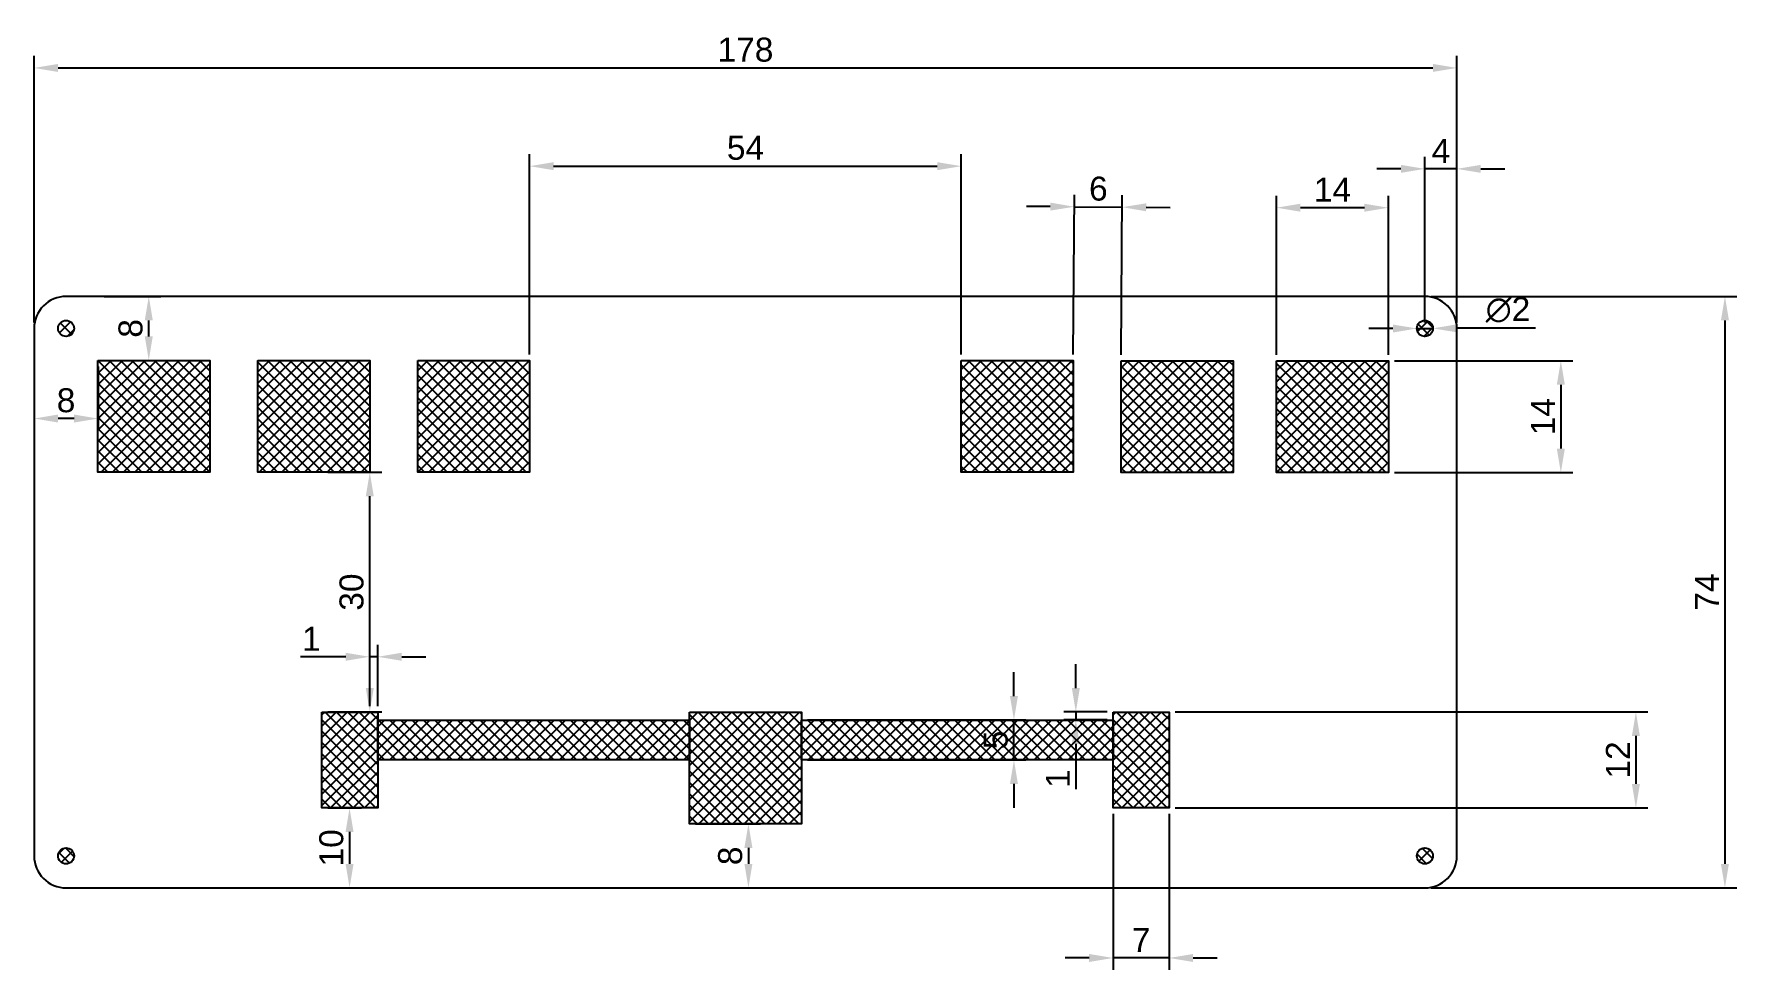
# Model space of a CAD drawing. Header units: millimetres. Extents: x 93 to 306, y 68 to 185.
import ezdxf

# ---------------------------------------------------------------- set-up
doc = ezdxf.new("R2010")
doc.units = ezdxf.units.MM
doc.styles.get("Standard").update_dxf_attribs({"font": 'Arial Unicode MS.ttf'})
doc.dimstyles.new('Decimal-3', dxfattribs={"dimscale": 1.2, "dimtxt": 2.5, "dimasz": 2.5, "dimexe": 1.25, "dimexo": 0.625, "dimtad": 1, "dimtxsty": 'Standard', "dimcen": 2.5, "dimadec": 0, "dimazin": 0, "dimtfac": 1, "dimtmove": 0, "dimatfit": 3, "dimfxl": 1, "dimarcsym": 0})
pattern_1 = [(45, (-51.5898, -73.273), (-0.7071068, 0.7071068), []), (135, (-51.5898, -73.273), (-0.7071068, -0.7071068), [])]

# ---------------------------------------------------------------- blocks, each defined once
blk = doc.blocks.new('*D3')
at = {"color": 0, "lineweight": -2, "transparency": 16777216}
for p, q in [((263.04, 148.63), (260.04, 148.63)), ((266.04, 148.64), (268.04, 148.65)), ((280.86, 148.69), (271.04, 148.66))]:
    blk.add_line(p, q, dxfattribs=at)
at = {"color": 0, "lineweight": 20, "transparency": 16777216}
for points in [[(263.04, 149.13), (263.04, 148.13), (266.04, 148.64)], [(271.04, 149.16), (271.04, 148.16), (268.04, 148.65)]]:
    blk.add_solid(points, dxfattribs=at)
at = {"layer": 'Defpoints', "color": 0, "lineweight": 20, "transparency": 16777216}
for p in [(266.04, 148.64), (268.04, 148.65)]:
    blk.add_point(p, dxfattribs=at)
at = {"color": 0, "transparency": 16777216, "insert": (277.44, 150.97), "char_height": 3, "attachment_point": 5, "rotation": 0.1799}
blk.add_mtext('∅2', dxfattribs=at)
blk = doc.blocks.new('*D4')
at = {"color": 0, "lineweight": -2, "transparency": 16777216}
for p, q in [((267.79, 152.65), (306.08, 152.65)), ((304.58, 149.65), (304.58, 81.65)), ((267.79, 78.65), (306.08, 78.65))]:
    blk.add_line(p, q, dxfattribs=at)
at = {"color": 0, "lineweight": 20, "transparency": 16777216}
for points in [[(304.08, 149.65), (305.08, 149.65), (304.58, 152.65)], [(304.08, 81.65), (305.08, 81.65), (304.58, 78.65)]]:
    blk.add_solid(points, dxfattribs=at)
at = {"layer": 'Defpoints', "color": 0, "lineweight": 20, "transparency": 16777216}
for p in [(267.04, 152.65), (267.04, 78.65), (304.58, 78.65)]:
    blk.add_point(p, dxfattribs=at)
at = {"color": 0, "transparency": 16777216, "insert": (302.33, 115.65), "char_height": 3, "attachment_point": 5, "rotation": 90}
blk.add_mtext('74', dxfattribs=at)
blk = doc.blocks.new('*D5')
at = {"color": 0, "lineweight": -2, "transparency": 16777216}
for p, q in [((93.04, 149.4), (93.04, 182.74)), ((96.04, 181.24), (268.04, 181.24)), ((271.04, 149.91), (271.04, 182.74))]:
    blk.add_line(p, q, dxfattribs=at)
at = {"color": 0, "lineweight": 20, "transparency": 16777216}
for points in [[(96.04, 181.74), (96.04, 180.74), (93.04, 181.24)], [(268.04, 181.74), (268.04, 180.74), (271.04, 181.24)]]:
    blk.add_solid(points, dxfattribs=at)
at = {"layer": 'Defpoints', "color": 0, "lineweight": 20, "transparency": 16777216}
for p in [(271.04, 181.24), (271.04, 149.16), (93.04, 148.65)]:
    blk.add_point(p, dxfattribs=at)
at = {"color": 0, "transparency": 16777216, "insert": (182.04, 183.51), "char_height": 3, "attachment_point": 5}
blk.add_mtext('178', dxfattribs=at)
blk = doc.blocks.new('*D6')
at = {"color": 0, "lineweight": -2, "transparency": 16777216}
for p, q in [((264.04, 168.61), (261.04, 168.61)), ((267.04, 149.4), (267.04, 170.11)), ((271.04, 168.61), (267.04, 168.61)), ((271.04, 149.4), (271.04, 170.11)), ((274.04, 168.61), (277.04, 168.61))]:
    blk.add_line(p, q, dxfattribs=at)
at = {"color": 0, "lineweight": 20, "transparency": 16777216}
for points in [[(264.04, 169.11), (264.04, 168.11), (267.04, 168.61)], [(274.04, 169.11), (274.04, 168.11), (271.04, 168.61)]]:
    blk.add_solid(points, dxfattribs=at)
at = {"layer": 'Defpoints', "color": 0, "lineweight": 20, "transparency": 16777216}
for p in [(267.04, 168.61), (267.04, 148.65), (271.04, 148.65)]:
    blk.add_point(p, dxfattribs=at)
at = {"color": 0, "transparency": 16777216, "insert": (269.04, 170.86), "char_height": 3, "attachment_point": 5}
blk.add_mtext('4', dxfattribs=at)
blk = doc.blocks.new('*D7')
at = {"color": 0, "lineweight": -2, "transparency": 16777216}
for p, q in [((263.23, 144.6), (285.55, 144.6)), ((284.05, 141.6), (284.05, 133.6)), ((263.23, 130.6), (285.55, 130.6))]:
    blk.add_line(p, q, dxfattribs=at)
at = {"color": 0, "lineweight": 20, "transparency": 16777216}
for points in [[(283.55, 141.6), (284.55, 141.6), (284.05, 144.6)], [(283.55, 133.6), (284.55, 133.6), (284.05, 130.6)]]:
    blk.add_solid(points, dxfattribs=at)
at = {"layer": 'Defpoints', "color": 0, "lineweight": 20, "transparency": 16777216}
for p in [(262.48, 144.6), (262.48, 130.6), (284.05, 130.6)]:
    blk.add_point(p, dxfattribs=at)
at = {"color": 0, "transparency": 16777216, "insert": (281.8, 137.6), "char_height": 3, "attachment_point": 5, "rotation": 90}
blk.add_mtext('14', dxfattribs=at)
blk = doc.blocks.new('*D8')
at = {"color": 0, "lineweight": -2, "transparency": 16777216}
for p, q in [((248.48, 145.35), (248.48, 165.25)), ((262.48, 145.35), (262.48, 165.25)), ((259.48, 163.75), (251.48, 163.75))]:
    blk.add_line(p, q, dxfattribs=at)
at = {"color": 0, "lineweight": 20, "transparency": 16777216}
for points in [[(251.48, 164.25), (251.48, 163.25), (248.48, 163.75)], [(259.48, 164.25), (259.48, 163.25), (262.48, 163.75)]]:
    blk.add_solid(points, dxfattribs=at)
at = {"layer": 'Defpoints', "color": 0, "lineweight": 20, "transparency": 16777216}
for p in [(248.48, 163.75), (248.48, 144.6), (262.48, 144.6)]:
    blk.add_point(p, dxfattribs=at)
at = {"color": 0, "transparency": 16777216, "insert": (255.48, 166), "char_height": 3, "attachment_point": 5}
blk.add_mtext('14', dxfattribs=at)
blk = doc.blocks.new('*D9')
at = {"color": 0, "lineweight": -2, "transparency": 16777216}
for p, q in [((235.79, 100.65), (294.94, 100.65)), ((293.44, 97.65), (293.44, 91.65)), ((235.79, 88.65), (294.94, 88.65))]:
    blk.add_line(p, q, dxfattribs=at)
at = {"color": 0, "lineweight": 20, "transparency": 16777216}
for points in [[(292.94, 97.65), (293.94, 97.65), (293.44, 100.65)], [(292.94, 91.65), (293.94, 91.65), (293.44, 88.65)]]:
    blk.add_solid(points, dxfattribs=at)
at = {"layer": 'Defpoints', "color": 0, "lineweight": 20, "transparency": 16777216}
for p in [(235.04, 100.65), (235.04, 88.65), (293.44, 88.65)]:
    blk.add_point(p, dxfattribs=at)
at = {"color": 0, "transparency": 16777216, "insert": (291.19, 94.65), "char_height": 3, "attachment_point": 5, "rotation": 90}
blk.add_mtext('12', dxfattribs=at)
blk = doc.blocks.new('*D11')
at = {"color": 0, "lineweight": -2, "transparency": 16777216}
for p, q in [((223.37, 103.65), (223.37, 106.65)), ((227.29, 100.65), (221.87, 100.65)), ((223.37, 100.65), (223.37, 99.65)), ((227.29, 99.65), (221.87, 99.65)), ((223.37, 96.65), (223.37, 91))]:
    blk.add_line(p, q, dxfattribs=at)
at = {"color": 0, "lineweight": 20, "transparency": 16777216}
for points in [[(222.87, 103.65), (223.87, 103.65), (223.37, 100.65)], [(222.87, 96.65), (223.87, 96.65), (223.37, 99.65)]]:
    blk.add_solid(points, dxfattribs=at)
at = {"layer": 'Defpoints', "color": 0, "lineweight": 20, "transparency": 16777216}
for p in [(228.04, 100.65), (223.37, 99.65), (228.04, 99.65)]:
    blk.add_point(p, dxfattribs=at)
at = {"color": 0, "transparency": 16777216, "insert": (221.12, 92.32), "char_height": 3, "attachment_point": 5, "rotation": 90}
blk.add_mtext('1', dxfattribs=at)
blk = doc.blocks.new('*D12')
at = {"color": 0, "lineweight": -2, "transparency": 16777216}
for p, q in [((228.04, 87.9), (228.04, 68.37)), ((235.04, 87.9), (235.04, 68.37)), ((225.04, 69.87), (222.04, 69.87)), ((235.04, 69.87), (228.04, 69.87)), ((238.04, 69.87), (241.04, 69.87))]:
    blk.add_line(p, q, dxfattribs=at)
at = {"color": 0, "lineweight": 20, "transparency": 16777216}
for points in [[(225.04, 70.37), (225.04, 69.37), (228.04, 69.87)], [(238.04, 70.37), (238.04, 69.37), (235.04, 69.87)]]:
    blk.add_solid(points, dxfattribs=at)
at = {"layer": 'Defpoints', "color": 0, "lineweight": 20, "transparency": 16777216}
for p in [(228.04, 88.65), (235.04, 88.65), (228.04, 69.87)]:
    blk.add_point(p, dxfattribs=at)
at = {"color": 0, "transparency": 16777216, "insert": (231.54, 72.12), "char_height": 3, "attachment_point": 5}
blk.add_mtext('7', dxfattribs=at)
blk = doc.blocks.new('*D13')
at = {"color": 0, "lineweight": -2, "transparency": 16777216}
for p, q in [((155.04, 145.4), (155.04, 170.45)), ((209.04, 145.4), (209.04, 170.45)), ((158.04, 168.95), (206.04, 168.95))]:
    blk.add_line(p, q, dxfattribs=at)
at = {"color": 0, "lineweight": 20, "transparency": 16777216}
for points in [[(158.04, 169.45), (158.04, 168.45), (155.04, 168.95)], [(206.04, 169.45), (206.04, 168.45), (209.04, 168.95)]]:
    blk.add_solid(points, dxfattribs=at)
at = {"layer": 'Defpoints', "color": 0, "lineweight": 20, "transparency": 16777216}
for p in [(209.04, 168.95), (155.04, 144.65), (209.04, 144.65)]:
    blk.add_point(p, dxfattribs=at)
at = {"color": 0, "transparency": 16777216, "insert": (182.04, 171.23), "char_height": 3, "attachment_point": 5}
blk.add_mtext('54', dxfattribs=at)
blk = doc.blocks.new('*D14')
at = {"color": 0, "lineweight": -2, "transparency": 16777216}
for p, q in [((129.79, 88.65), (134.01, 88.65)), ((132.51, 85.65), (132.51, 81.65)), ((129.79, 78.65), (134.01, 78.65))]:
    blk.add_line(p, q, dxfattribs=at)
at = {"color": 0, "lineweight": 20, "transparency": 16777216}
for points in [[(132.01, 85.65), (133.01, 85.65), (132.51, 88.65)], [(132.01, 81.65), (133.01, 81.65), (132.51, 78.65)]]:
    blk.add_solid(points, dxfattribs=at)
at = {"layer": 'Defpoints', "color": 0, "lineweight": 20, "transparency": 16777216}
for p in [(129.04, 88.65), (129.04, 78.65), (132.51, 78.65)]:
    blk.add_point(p, dxfattribs=at)
at = {"color": 0, "transparency": 16777216, "insert": (130.24, 83.65), "char_height": 3, "attachment_point": 5, "rotation": 90}
blk.add_mtext('10', dxfattribs=at)
blk = doc.blocks.new('*D15')
at = {"color": 0, "lineweight": -2, "transparency": 16777216}
for p, q in [((175.79, 86.65), (183.91, 86.65)), ((182.41, 83.65), (182.41, 81.65)), ((175.79, 78.65), (183.91, 78.65))]:
    blk.add_line(p, q, dxfattribs=at)
at = {"color": 0, "lineweight": 20, "transparency": 16777216}
for points in [[(181.91, 83.65), (182.91, 83.65), (182.41, 86.65)], [(181.91, 81.65), (182.91, 81.65), (182.41, 78.65)]]:
    blk.add_solid(points, dxfattribs=at)
at = {"layer": 'Defpoints', "color": 0, "lineweight": 20, "transparency": 16777216}
for p in [(175.04, 86.65), (175.04, 78.65), (182.41, 78.65)]:
    blk.add_point(p, dxfattribs=at)
at = {"color": 0, "transparency": 16777216, "insert": (180.14, 82.65), "char_height": 3, "attachment_point": 5, "rotation": 90}
blk.add_mtext('8', dxfattribs=at)
blk = doc.blocks.new('*D16')
at = {"color": 0, "lineweight": -2, "transparency": 16777216}
for p, q in [((101.79, 152.65), (108.89, 152.65)), ((107.39, 147.65), (107.39, 149.65)), ((101.79, 144.65), (108.89, 144.65))]:
    blk.add_line(p, q, dxfattribs=at)
at = {"color": 0, "lineweight": 20, "transparency": 16777216}
for points in [[(106.89, 149.65), (107.89, 149.65), (107.39, 152.65)], [(106.89, 147.65), (107.89, 147.65), (107.39, 144.65)]]:
    blk.add_solid(points, dxfattribs=at)
at = {"layer": 'Defpoints', "color": 0, "lineweight": 20, "transparency": 16777216}
for p in [(101.04, 152.65), (107.39, 152.65), (101.04, 144.65)]:
    blk.add_point(p, dxfattribs=at)
at = {"color": 0, "transparency": 16777216, "insert": (105.12, 148.65), "char_height": 3, "attachment_point": 5, "rotation": 90}
blk.add_mtext('8', dxfattribs=at)
blk = doc.blocks.new('*D17')
at = {"color": 0, "lineweight": -2, "transparency": 16777216}
for p, q in [((93.04, 143.9), (93.04, 135.87)), ((101.04, 143.9), (101.04, 135.87)), ((98.04, 137.37), (96.04, 137.37))]:
    blk.add_line(p, q, dxfattribs=at)
at = {"color": 0, "lineweight": 20, "transparency": 16777216}
for points in [[(96.04, 137.87), (96.04, 136.87), (93.04, 137.37)], [(98.04, 137.87), (98.04, 136.87), (101.04, 137.37)]]:
    blk.add_solid(points, dxfattribs=at)
at = {"layer": 'Defpoints', "color": 0, "lineweight": 20, "transparency": 16777216}
for p in [(93.04, 144.65), (101.04, 144.65), (93.04, 137.37)]:
    blk.add_point(p, dxfattribs=at)
at = {"color": 0, "transparency": 16777216, "insert": (97.04, 139.64), "char_height": 3, "attachment_point": 5}
blk.add_mtext('8', dxfattribs=at)
blk = doc.blocks.new('*D18')
at = {"color": 0, "lineweight": -2, "transparency": 16777216}
for p, q in [((223.04, 145.4), (223.19, 165.37)), ((229.04, 145.35), (229.19, 165.32)), ((220.18, 163.89), (217.18, 163.91)), ((223.18, 163.87), (229.18, 163.82)), ((232.18, 163.8), (235.18, 163.78))]:
    blk.add_line(p, q, dxfattribs=at)
at = {"color": 0, "lineweight": 20, "transparency": 16777216}
for points in [[(220.18, 164.39), (220.17, 163.39), (223.18, 163.87)], [(232.18, 164.3), (232.17, 163.3), (229.18, 163.82)]]:
    blk.add_solid(points, dxfattribs=at)
at = {"layer": 'Defpoints', "color": 0, "lineweight": 20, "transparency": 16777216}
for p in [(229.18, 163.82), (223.04, 144.65), (229.04, 144.6)]:
    blk.add_point(p, dxfattribs=at)
at = {"color": 0, "transparency": 16777216, "insert": (226.19, 166.12), "char_height": 3, "attachment_point": 5, "rotation": 359.592}
blk.add_mtext('6', dxfattribs=at)
blk = doc.blocks.new('*D19')
at = {"color": 0, "lineweight": -2, "transparency": 16777216}
for p, q in [((129.79, 130.65), (136.54, 130.65)), ((135.04, 103.65), (135.04, 127.65)), ((129.79, 100.65), (136.54, 100.65))]:
    blk.add_line(p, q, dxfattribs=at)
at = {"color": 0, "lineweight": 20, "transparency": 16777216}
for points in [[(134.54, 127.65), (135.54, 127.65), (135.04, 130.65)], [(134.54, 103.65), (135.54, 103.65), (135.04, 100.65)]]:
    blk.add_solid(points, dxfattribs=at)
at = {"layer": 'Defpoints', "color": 0, "lineweight": 20, "transparency": 16777216}
for p in [(129.04, 130.65), (135.04, 130.65), (129.04, 100.65)]:
    blk.add_point(p, dxfattribs=at)
at = {"color": 0, "transparency": 16777216, "insert": (132.77, 115.65), "char_height": 3, "attachment_point": 5, "rotation": 90}
blk.add_mtext('30', dxfattribs=at)
blk = doc.blocks.new('*D20')
at = {"color": 0, "lineweight": -2, "transparency": 16777216}
for p, q in [((135.04, 101.4), (135.04, 109.06)), ((136.04, 101.4), (136.04, 109.06)), ((132.04, 107.56), (126.39, 107.56)), ((136.04, 107.56), (135.04, 107.56)), ((139.04, 107.56), (142.04, 107.56))]:
    blk.add_line(p, q, dxfattribs=at)
at = {"color": 0, "lineweight": 20, "transparency": 16777216}
for points in [[(132.04, 108.06), (132.04, 107.06), (135.04, 107.56)], [(139.04, 108.06), (139.04, 107.06), (136.04, 107.56)]]:
    blk.add_solid(points, dxfattribs=at)
at = {"layer": 'Defpoints', "color": 0, "lineweight": 20, "transparency": 16777216}
for p in [(135.04, 107.56), (135.04, 100.65), (136.04, 100.65)]:
    blk.add_point(p, dxfattribs=at)
at = {"color": 0, "transparency": 16777216, "insert": (127.72, 109.81), "char_height": 3, "attachment_point": 5}
blk.add_mtext('1', dxfattribs=at)
blk = doc.blocks.new('*D21')
at = {"color": 0, "lineweight": -2, "transparency": 16777216}
for p, q in [((215.63, 102.65), (215.63, 105.65)), ((189.79, 99.65), (217.13, 99.65)), ((215.63, 94.65), (215.63, 99.65)), ((189.79, 94.65), (217.13, 94.65)), ((215.63, 91.65), (215.63, 88.65))]:
    blk.add_line(p, q, dxfattribs=at)
at = {"color": 0, "lineweight": 20, "transparency": 16777216}
for points in [[(215.13, 102.65), (216.13, 102.65), (215.63, 99.65)], [(215.13, 91.65), (216.13, 91.65), (215.63, 94.65)]]:
    blk.add_solid(points, dxfattribs=at)
at = {"layer": 'Defpoints', "color": 0, "lineweight": 20, "transparency": 16777216}
for p in [(189.04, 99.65), (215.63, 99.65), (189.04, 94.65)]:
    blk.add_point(p, dxfattribs=at)
at = {"color": 0, "transparency": 16777216, "insert": (213.36, 97.15), "char_height": 3, "attachment_point": 5, "rotation": 90}
blk.add_mtext('5', dxfattribs=at)

msp = doc.modelspace()

# ---------------------------------------------------------------- hatches: boundary and pattern name
at = {"true_color": 0x0000ff}
h = msp.add_hatch(dxfattribs=at)
h.set_pattern_fill('_USER', color=5, angle=45, double=1, pattern_type=0)
h.set_pattern_definition(pattern_1)
h.paths.add_polyline_path([(96.038, 148.647, 1), (98.038, 148.647, 1)])
h = msp.add_hatch(dxfattribs=at)
h.set_pattern_fill('_USER', color=5, angle=45, double=1, pattern_type=0)
h.set_pattern_definition(pattern_1)
h.paths.add_polyline_path([(266.038, 148.647, 1), (268.038, 148.647, 1)])
h = msp.add_hatch(dxfattribs=at)
h.set_pattern_fill('_USER', color=5, angle=45, double=1, pattern_type=0)
h.set_pattern_definition(pattern_1)
h.paths.add_polyline_path([(101.038, 144.647), (101.038, 130.647), (115.038, 130.647), (115.038, 144.647)])
h = msp.add_hatch(dxfattribs=at)
h.set_pattern_fill('_USER', color=5, angle=45, double=1, pattern_type=0)
h.set_pattern_definition(pattern_1)
h.paths.add_polyline_path([(135.038, 144.647), (121.038, 144.647), (121.038, 130.647), (135.038, 130.647)])
h = msp.add_hatch(dxfattribs=at)
h.set_pattern_fill('_USER', color=5, angle=45, double=1, pattern_type=0)
h.set_pattern_definition(pattern_1)
h.paths.add_polyline_path([(141.038, 130.647), (155.038, 130.647), (155.038, 144.647), (141.038, 144.647)])
h = msp.add_hatch(dxfattribs=at)
h.set_pattern_fill('_USER', color=5, angle=45, double=1, pattern_type=0)
h.set_pattern_definition(pattern_1)
h.paths.add_polyline_path([(209.038, 144.647), (209.038, 130.647), (223.038, 130.647), (223.038, 144.647)])
h = msp.add_hatch(dxfattribs=at)
h.set_pattern_fill('_USER', color=5, angle=45, double=1, pattern_type=0)
h.set_pattern_definition(pattern_1)
h.paths.add_polyline_path([(229.038, 144.605), (229.038, 130.605), (243.038, 130.605), (243.038, 144.605)])
h = msp.add_hatch(dxfattribs=at)
h.set_pattern_fill('_USER', color=5, angle=45, double=1, pattern_type=0)
h.set_pattern_definition(pattern_1)
h.paths.add_polyline_path([(248.483, 144.605), (248.483, 130.605), (262.483, 130.605), (262.483, 144.605)])
h = msp.add_hatch(dxfattribs=at)
h.set_pattern_fill('_USER', color=5, angle=45, double=1, pattern_type=0)
h.set_pattern_definition(pattern_1)
h.paths.add_polyline_path([(136.038, 100.647), (129.038, 100.647), (129.038, 88.647), (136.038, 88.647)])
h.paths.add_polyline_path([(175.038, 99.647), (136.038, 99.647), (136.038, 94.647), (175.038, 94.647)])
h.paths.add_polyline_path([(189.038, 100.647), (175.038, 100.647), (175.038, 86.647), (189.038, 86.647)])
h.paths.add_polyline_path([(228.038, 99.647), (189.038, 99.647), (189.038, 94.647), (228.038, 94.647)])
h.paths.add_polyline_path([(235.038, 100.647), (228.038, 100.647), (228.038, 88.647), (235.038, 88.647)])
h.paths.add_polyline_path([(216.73, 95.231), (216.73, 99.064), (209.615, 99.064), (209.615, 95.231)], flags=24)
h = msp.add_hatch(dxfattribs=at)
h.set_pattern_fill('_USER', color=5, angle=45, double=1, pattern_type=0)
h.set_pattern_definition(pattern_1)
h.paths.add_polyline_path([(98.038, 82.647, 1), (96.038, 82.647, 1)])
h = msp.add_hatch(dxfattribs=at)
h.set_pattern_fill('_USER', color=5, angle=45, double=1, pattern_type=0)
h.set_pattern_definition(pattern_1)
h.paths.add_polyline_path([(268.038, 82.647, 1), (266.038, 82.647, 1)])

# ---------------------------------------------------------------- linework, layer by layer
msp.add_lwpolyline([(97.038, 78.647), (267.038, 78.647, 0.4142136), (271.038, 82.647), (271.038, 148.647, 0.4142136), (267.038, 152.647), (97.038, 152.647, 0.4142136), (93.038, 148.647), (93.038, 82.647, 0.4142136)], format="xyb", close=True)
for points in [[(101.038, 144.647), (115.038, 144.647), (115.038, 130.647), (101.038, 130.647)], [(121.038, 144.647), (135.038, 144.647), (135.038, 130.647), (121.038, 130.647)], [(141.038, 144.647), (155.038, 144.647), (155.038, 130.647), (141.038, 130.647)], [(209.038, 144.647), (223.038, 144.647), (223.038, 130.647), (209.038, 130.647)], [(229.038, 144.605), (243.038, 144.605), (243.038, 130.605), (229.038, 130.605)], [(248.483, 144.605), (262.483, 144.605), (262.483, 130.605), (248.483, 130.605)], [(129.038, 100.647), (136.038, 100.647), (136.038, 88.647), (129.038, 88.647)], [(175.038, 100.647), (189.038, 100.647), (189.038, 86.647), (175.038, 86.647)], [(228.038, 100.647), (235.038, 100.647), (235.038, 88.647), (228.038, 88.647)], [(136.038, 99.647), (175.038, 99.647), (175.038, 94.647), (136.038, 94.647)], [(189.038, 99.647), (228.038, 99.647), (228.038, 94.647), (189.038, 94.647)]]:
    msp.add_lwpolyline(points, close=True)
for centre in [(97.038, 148.647), (267.038, 148.647), (97.038, 82.647), (267.038, 82.647)]:
    msp.add_circle(centre, 1)

# ---------------------------------------------------------------- dimensions: what is measured, and where the dimension line sits
for base, p1, p2, picture, middle in [((271.037, 181.241), (93.038, 148.647), (271.037, 149.16), '*D5', (182.038, 183.511)), ((209.038, 168.955), (155.038, 144.647), (209.038, 144.647), '*D13', (182.038, 171.225)), ((267.038, 168.613), (271.038, 148.647), (267.038, 148.647), '*D6', (269.038, 170.863)), ((248.483, 163.752), (262.483, 144.605), (248.483, 144.605), '*D8', (255.483, 166.002)), ((93.038, 137.372), (101.038, 144.647), (93.038, 144.647), '*D17', (97.038, 139.643)), ((135.038, 107.561), (136.038, 100.647), (135.038, 100.647), '*D20', (127.716, 109.811)), ((228.038, 69.873), (235.038, 88.647), (228.038, 88.647), '*D12', (231.538, 72.123))]:
    dim = msp.add_linear_dim(base=base, p1=p1, p2=p2, dimstyle='Decimal-3')
    dim.commit()
    dim.dimension.update_dxf_attribs({"geometry": picture, "text_midpoint": middle})
dim = msp.add_aligned_dim(p1=(223.038, 144.647), p2=(229.038, 144.605), distance=19.221, dimstyle='Decimal-3')
dim.commit()
dim.dimension.update_dxf_attribs({"geometry": '*D18', "text_midpoint": (226.192, 166.117)})
for base, p1, p2, picture, middle in [((107.391, 152.647), (101.038, 144.647), (101.038, 152.647), '*D16', (105.121, 148.647)), ((304.582, 78.647), (267.038, 152.647), (267.038, 78.647), '*D4', (302.332, 115.647)), ((284.052, 130.605), (262.483, 144.605), (262.483, 130.605), '*D7', (281.802, 137.605)), ((135.038, 130.647), (129.038, 100.647), (129.038, 130.647), '*D19', (132.768, 115.647)), ((223.367, 99.647), (228.038, 100.647), (228.038, 99.647), '*D11', (221.117, 92.324)), ((215.635, 99.647), (189.038, 94.647), (189.038, 99.647), '*D21', (213.365, 97.147)), ((293.442, 88.647), (235.038, 100.647), (235.038, 88.647), '*D9', (291.192, 94.647)), ((132.514, 78.647), (129.038, 88.647), (129.038, 78.647), '*D14', (130.243, 83.647)), ((182.415, 78.647), (175.038, 86.647), (175.038, 78.647), '*D15', (180.144, 82.647))]:
    dim = msp.add_linear_dim(base=base, p1=p1, p2=p2, angle=90, dimstyle='Decimal-3')
    dim.commit()
    dim.dimension.update_dxf_attribs({"geometry": picture, "text_midpoint": middle})
dim = msp.add_diameter_dim_2p(p1=(266.038, 148.644), p2=(268.038, 148.651), dimstyle='Decimal-3')
dim.commit()
dim.dimension.update_dxf_attribs({"geometry": '*D3', "text_midpoint": (277.442, 150.971)})

doc.saveas('drawing.dxf')
